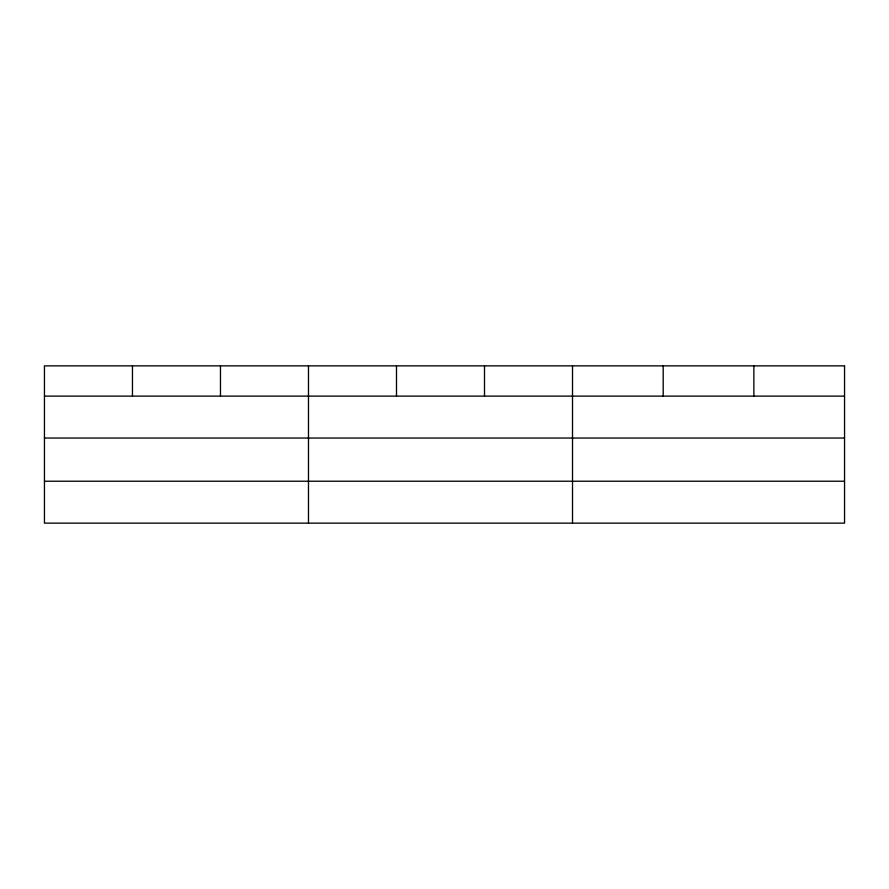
<?xml version="1.0" encoding="UTF-8"?>
<svg xmlns="http://www.w3.org/2000/svg" width="889" height="889" viewBox="0 0 889 889"><rect width="100%" height="100%" fill="white"/><g stroke="black" fill="none" stroke-linecap="round" stroke-linejoin="round"><path stroke-width="1.33" d="M44.45 396.116L844.55 396.116M44.45 438.033L844.55 438.033M44.45 481.227L844.55 481.227M753.872 365.857L753.872 396.116M663.194 365.857L663.194 396.116M572.516 365.857L572.516 523.143M484.505 365.857L484.505 396.116M396.494 365.857L396.494 396.116M308.483 365.857L308.483 523.143M220.472 365.857L220.472 396.116M132.461 365.857L132.461 396.116M844.55 365.857L44.45 365.857L44.45 523.143L844.55 523.143L844.55 365.857"/></g></svg>
